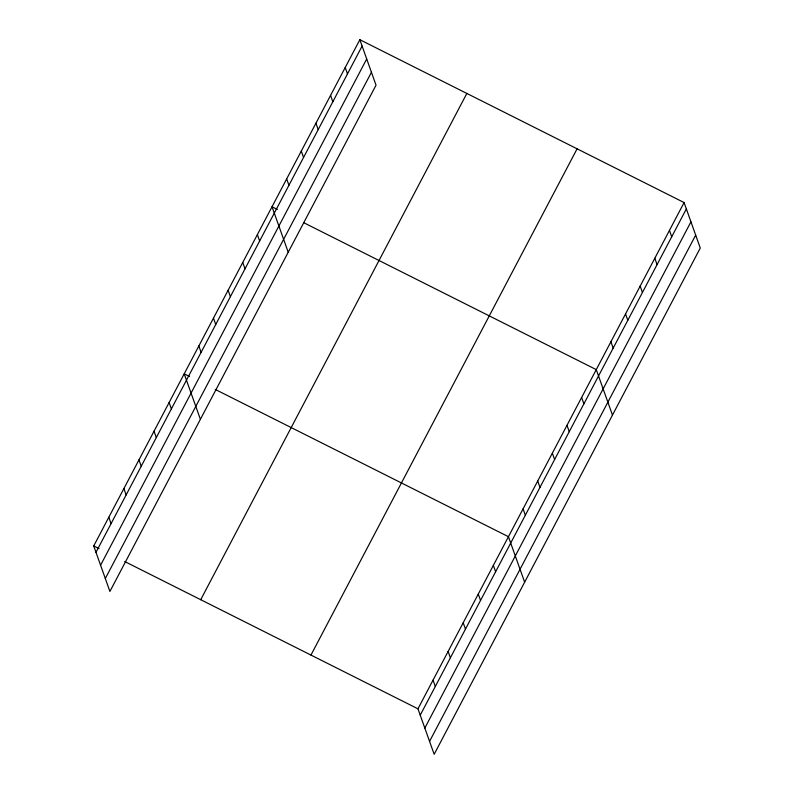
<?xml version="1.0" encoding="UTF-8"?>
<svg xmlns="http://www.w3.org/2000/svg" width="794" height="794" viewBox="0 0 794 794"><rect width="100%" height="100%" fill="white"/><g stroke="black" fill="none" stroke-linecap="round" stroke-linejoin="round"><path stroke-width="1.19" d="M359.841 39.7L376.038 85.186L109.909 591.441L93.722 545.954L359.841 39.7L684.091 202.559L700.278 248.046L434.159 754.3L417.962 708.814L124.747 561.547M95.985 552.316L362.114 46.062M100.58 565.229L366.709 58.974M105.314 578.528L371.443 72.274M200.713 599.698L466.842 93.444M310.96 655.07L577.089 148.815M417.962 708.814L684.091 202.559M420.224 715.176L686.353 208.921M424.82 728.088L690.949 221.834M429.554 741.388L695.683 235.133M277.374 209.447L272.024 206.768L288.222 252.244M304.122 222.886L596.264 369.627L612.462 415.103M189.548 376.515L184.198 373.825L200.396 419.311M215.234 389.417L508.438 536.694L524.636 582.171M93.722 545.954L99.071 548.644M669.451 230.409L671.714 236.761M654.812 258.248L657.075 264.61M640.172 286.088L642.435 292.45M625.533 313.938L627.806 320.3M610.904 341.777L613.167 348.139M581.625 397.466L583.888 403.828M566.985 425.316L569.258 431.678M552.356 453.156L554.619 459.518M537.717 481.005L539.98 487.367M523.077 508.845L525.34 515.207M345.211 67.54L347.474 73.902M330.572 95.389L332.835 101.751M493.362 565.378L495.625 571.74M315.933 123.229L318.196 129.591M478.276 594.061L480.549 600.423M301.293 151.078L303.566 157.44M463.2 622.754L465.463 629.116M286.664 178.918L288.927 185.28M448.124 651.437L450.387 657.799M433.038 680.13L435.301 686.492M257.385 234.607L259.648 240.969M242.746 262.457L245.018 268.819M228.116 290.296L230.379 296.658M213.477 318.146L215.74 324.508M198.837 345.986L201.1 352.347M169.122 402.518L171.385 408.88M154.036 431.202L156.309 437.563M138.96 459.895L141.223 466.257M123.884 488.578L126.147 494.94M108.798 517.271L111.061 523.633"/></g></svg>
